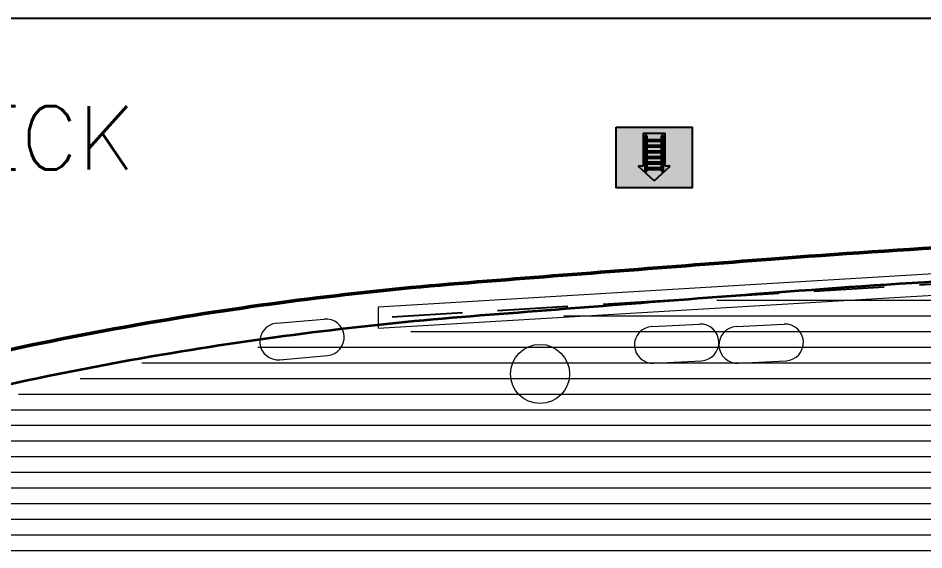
# Model space of a CAD drawing. Header units: millimetres. Extents: x -5000 to 92500, y -73000 to 27580.
# Drawn here: x 3945 to 10375, y -5773 to -2000 of the extents above; entities that cross this region are included whole.
import ezdxf
from ezdxf.enums import TextEntityAlignment as Align

# ---------------------------------------------------------------- set-up
doc = ezdxf.new("R2010")
doc.units = ezdxf.units.MM
doc.linetypes.add('DASHED_S', pattern=[750, 500, -250])
for name, color, linetype in [('axe', 141, 'Continuous'), ('dotted', 140, 'Continuous'), ('FIRE LINE', 1, 'Continuous'), ('HATCH', 1, 'Continuous'), ('INER2', 151, 'Continuous'), ('out line', 230, 'Continuous')]:
    doc.layers.add(name, color=color, linetype=linetype)
for name, color, linetype, lineweight in [('DASHED', 8, 'DASHED_S', 25), ('DETAIL', 9, 'Continuous', 13), ('HULL', 7, 'Continuous', 50), ('STRUCT', 7, 'Continuous', 35), ('SYM-LSA', 3, 'Continuous', 18), ('TEXT', 7, 'Continuous', 18)]:
    doc.layers.add(name, color=color, linetype=linetype, lineweight=lineweight)
doc.styles.add('ROMANS', font='romans.shx')
picture_1 = doc.add_image_def('image1.png', size_in_pixel=(1175, 900))

# ---------------------------------------------------------------- blocks, each defined once
blk = doc.blocks.new('LD')
at = {"layer": 'axe'}
h = blk.add_hatch(color=256, dxfattribs=at)
h.paths.add_polyline_path([(-2247.184147807518, -1012.7860581190057), (-2247.2716097643774, -1012.7860581190057), (-2247.2716097643774, -1012.225139303244), (-2247.64612401653, -1012.225139303244), (-2247.64612401653, -1012.7860581190059), (-2247.7335859733885, -1012.7860581190057), (-2247.4588668904535, -1013.0352998139039)])
h.paths.add_polyline_path([(-2247.585943628988, -1012.8387179220613), (-2247.585943628988, -1012.8660521801215, -1), (-2247.6160338227587, -1012.8660521801215), (-2247.6160338227587, -1012.2702745939005, -1), (-2247.585943628988, -1012.2702745939005), (-2247.585943628988, -1012.3302078614671), (-2247.331790151919, -1012.3302078614671), (-2247.331790151919, -1012.2702745939005, -1), (-2247.301699958148, -1012.2702745939005), (-2247.301699958148, -1012.8660521801215, -1), (-2247.331790151919, -1012.8660521801215), (-2247.331790151919, -1012.8387179220613)])
at = {"layer": 'FIRE LINE'}
h = blk.add_hatch(color=255, dxfattribs=at)
h.paths.add_polyline_path([(-2247.332094005239, -1012.8086277282904), (-2247.332094005239, -1012.7430339486966), (-2247.586247482308, -1012.7430339486966), (-2247.586247482308, -1012.8086277282904)])
h.paths.add_polyline_path([(-2247.586247482308, -1012.6473499753321), (-2247.586247482308, -1012.7129437549258), (-2247.332094005239, -1012.7129437549258), (-2247.332094005239, -1012.6473499753321)])
h.paths.add_polyline_path([(-2247.586247482308, -1012.5516660019673), (-2247.586247482308, -1012.6172597815611), (-2247.332094005239, -1012.6172597815611), (-2247.332094005239, -1012.5516660019673)])
h.paths.add_polyline_path([(-2247.586247482308, -1012.4559820286025), (-2247.586247482308, -1012.5215758081965), (-2247.332094005239, -1012.5215758081965), (-2247.332094005239, -1012.4559820286025)])
h.paths.add_polyline_path([(-2247.586247482308, -1012.360298055238), (-2247.586247482308, -1012.4258918348318), (-2247.332094005239, -1012.4258918348318), (-2247.332094005239, -1012.360298055238)])
at = {"layer": 'HATCH'}
h = blk.add_hatch(color=80, dxfattribs=at)
h.paths.add_polyline_path([(-2247.3020038114682, -1012.2702745939005, 1), (-2247.332094005239, -1012.2702745939005), (-2247.332094005239, -1012.8660521801215, 1), (-2247.3020038114682, -1012.8660521801215)])
h.paths.add_polyline_path([(-2247.586247482308, -1012.8086277282904), (-2247.586247482308, -1012.8387179220613), (-2247.332094005239, -1012.8387179220613), (-2247.332094005239, -1012.8086277282904)])
h.paths.add_polyline_path([(-2247.332094005239, -1012.7430339486966), (-2247.332094005239, -1012.7129437549258), (-2247.586247482308, -1012.7129437549258), (-2247.586247482308, -1012.7430339486966)])
h.paths.add_polyline_path([(-2247.332094005239, -1012.6473499753321), (-2247.332094005239, -1012.6172597815611), (-2247.586247482308, -1012.6172597815611), (-2247.586247482308, -1012.6473499753321)])
h.paths.add_polyline_path([(-2247.332094005239, -1012.5516660019673), (-2247.332094005239, -1012.5215758081965), (-2247.586247482308, -1012.5215758081965), (-2247.586247482308, -1012.5516660019673)])
h.paths.add_polyline_path([(-2247.586247482308, -1012.4258918348318), (-2247.586247482308, -1012.4559820286025), (-2247.332094005239, -1012.4559820286025), (-2247.332094005239, -1012.4258918348318)])
h.paths.add_polyline_path([(-2247.332094005239, -1012.360298055238), (-2247.332094005239, -1012.3302078614671), (-2247.586247482308, -1012.3302078614671), (-2247.586247482308, -1012.360298055238)])
h.paths.add_polyline_path([(-2247.586247482308, -1012.2702745939005, 1), (-2247.6163376760787, -1012.2702745939005), (-2247.6163376760787, -1012.8660521801215, 1), (-2247.586247482308, -1012.8660521801215)])
at = {"layer": 'INER2'}
blk.add_hatch(color=80, dxfattribs=at).paths.add_polyline_path([(-2246.813286983917, -1012.1227368799175), (-2248.109446604636, -1012.1227368799175), (-2248.109446604636, -1013.1547026981293), (-2246.813286983917, -1013.1547026981293)])
at = {"layer": 'out line'}
h = blk.add_hatch(color=8, dxfattribs=at)
h.paths.add_polyline_path([(-2247.64642786985, -1012.2251393032441), (-2247.64642786985, -1012.786058119006), (-2247.7338898267085, -1012.7860581190058), (-2247.4591707437735, -1013.035299813904), (-2247.184451660838, -1012.7860581190058), (-2247.2719136176975, -1012.7860581190058), (-2247.2719136176975, -1012.2251393032441)])
h.paths.add_polyline_path([(-2247.332094005239, -1012.3302078614672), (-2247.332094005239, -1012.2702745939006, -1), (-2247.3020038114682, -1012.2702745939006), (-2247.3020038114682, -1012.8660521801216, -1), (-2247.332094005239, -1012.8660521801216), (-2247.332094005239, -1012.8387179220614), (-2247.586247482308, -1012.8387179220614), (-2247.586247482308, -1012.8660521801216, -1), (-2247.6163376760787, -1012.8660521801216), (-2247.6163376760787, -1012.2702745939006, -1), (-2247.586247482308, -1012.2702745939006), (-2247.586247482308, -1012.3302078614672)])
at = {"layer": 'dotted', "color": 6}
for p, q in [((-2247.6468627182826, -1012.2240627464727), (-2247.6468627182826, -1012.7849815622346)), ((-2247.6468627182826, -1012.2240627464727), (-2247.27234846613, -1012.2240627464727)), ((-2247.6167725245114, -1012.2691980371292), (-2247.6167725245114, -1012.8649756233502)), ((-2247.5866823307406, -1012.2691980371292), (-2247.5866823307406, -1012.8649756233502)), ((-2247.3325288536716, -1012.8649756233502), (-2247.3325288536716, -1012.2691980371292)), ((-2247.302438659901, -1012.8649756233502), (-2247.302438659901, -1012.2691980371292)), ((-2247.27234846613, -1012.7849815622344), (-2247.27234846613, -1012.2240627464727)), ((-2247.5866823307406, -1012.3291313046958), (-2247.3325288536716, -1012.3291313046958)), ((-2247.5866823307406, -1012.3592214984667), (-2247.3325288536716, -1012.3592214984667)), ((-2247.5866823307406, -1012.4248152780605), (-2247.3325288536716, -1012.4248152780605)), ((-2247.5866823307406, -1012.4549054718314), (-2247.3325288536716, -1012.4549054718314)), ((-2247.5866823307406, -1012.5204992514252), (-2247.3325288536716, -1012.5204992514252)), ((-2247.5866823307406, -1012.550589445196), (-2247.3325288536716, -1012.550589445196)), ((-2247.5866823307406, -1012.6161832247898), (-2247.3325288536716, -1012.6161832247898)), ((-2247.5866823307406, -1012.6462734185608), (-2247.3325288536716, -1012.6462734185608)), ((-2247.5866823307406, -1012.7118671981546), (-2247.3325288536716, -1012.7118671981546)), ((-2247.6468627182826, -1012.7849815622346), (-2247.734324675141, -1012.7849815622344)), ((-2247.459605592206, -1013.0342232571326), (-2247.734324675141, -1012.7849815622344)), ((-2247.5866823307406, -1012.7419573919253), (-2247.3325288536716, -1012.7419573919253)), ((-2247.5866823307406, -1012.8075511715191), (-2247.3325288536716, -1012.8075511715191)), ((-2247.5866823307406, -1012.83764136529), (-2247.3325288536716, -1012.83764136529)), ((-2247.459605592206, -1013.0342232571326), (-2247.1848865092707, -1012.7849815622344)), ((-2247.1848865092707, -1012.7849815622344), (-2247.27234846613, -1012.7849815622344))]:
    blk.add_line(p, q, dxfattribs=at)
blk.add_lwpolyline([(-2248.107685402566, -1012.1216603231462), (-2246.8115257818467, -1012.1216603231462), (-2246.8115257818467, -1013.153626141358), (-2248.107685402566, -1013.153626141358)], close=True, dxfattribs=at)
for centre, start, end in [((-2247.601727427626, -1012.2691980371292), 0, 179.99999999999983), ((-2247.3174837567863, -1012.2691980371292), 0, 179.99999999999983), ((-2247.601727427626, -1012.8649756233502), 179.99999999999983, 0), ((-2247.3174837567863, -1012.8649756233502), 179.99999999999983, 0)]:
    blk.add_arc(centre, 0.01504509688555, start, end, dxfattribs=at)
blk = doc.blocks.new('FPR-EMBARKATION LADDER')
at = {"layer": 'dotted', "color": 1, "xscale": 0.45989954711139, "yscale": 0.45989954711139}
blk.add_blockref('LD', (1033.606059751016, 465.71184106444343), dxfattribs=at)

msp = doc.modelspace()

# ---------------------------------------------------------------- hatches: boundary and pattern name
at = {"layer": 'DETAIL'}
h = msp.add_hatch(dxfattribs=at)
h.set_pattern_fill('LINE', scale=35)
h.set_pattern_definition([(0, (0, 0), (0, 111.125), [])])
h.paths.add_polyline_path([(2950, -4920), (5000, -4400), (9300, -3960), (15000, -3710), (15000, -6160), (14230, -6160), (14230, -6520), (4000, -6520), (4000, -15480), (14230, -15480), (14230, -15840), (15000, -15840), (15000, -18290), (9300, -18040), (5000, -17600), (2950, -17080)])

# ---------------------------------------------------------------- linework, layer by layer
at = {"layer": 'DASHED'}
msp.add_line((6600, -4120), (14800, -3620), dxfattribs=at)
at = {"layer": 'DETAIL'}
for p, q in [((14900, -3550), (6500, -4050)), ((6500, -4200), (14900, -3700)), ((6500, -4050), (6500, -4200)), ((5779.316654767207, -4165.311165515175), (6118.022852118401, -4135.678212980971)), ((8443.42930478014, -4189.075273043206), (8782.963346596694, -4171.281047920605)), ((9043.42930478014, -4189.075273043206), (9382.963346596694, -4171.281047920605)), ((5801.977147881599, -4424.321787019029), (6140.683345232793, -4394.688834484825)), ((8457.036653403306, -4448.718952079395), (8796.57069521986, -4430.924726956794)), ((9057.036653403306, -4448.718952079395), (9396.57069521986, -4430.924726956794))]:
    msp.add_line(p, q, dxfattribs=at)
msp.add_circle((7650, -4525), 210, dxfattribs=at)
for centre, start, end in [((5790.646901324403, -4294.816476267102), 95, 275), ((6129.353098675597, -4265.183523732898), 275, 95), ((8789.767020908277, -4301.102887438699), 273, 93), ((9389.767020908277, -4301.102887438699), 273, 93), ((8450.232979091723, -4318.897112561301), 93, 273), ((9050.232979091723, -4318.897112561301), 93, 273)]:
    msp.add_arc(centre, 130, start, end, dxfattribs=at)
at = {"layer": 'HULL'}
for centre, radius, start, end in [((14892.473554833698, -76821.92548319703), 73326.26649293666, 92.1369877444598, 94.38193900162203), ((80780.48634814973, -936656.3244201916), 935681.4275635914, 94.38193900162204, 94.51403964165239), ((9093.90689293975, -28636.656657671676), 24836.3898554502, 94.51403964165233, 99.48765075611618), ((9059.815207656968, -28432.66269027321), 24629.566786764946, 99.48765075611588, 105.12759636087571)]:
    msp.add_arc(centre, radius, start, end, dxfattribs=at)
at = {"layer": 'STRUCT'}
for centre, radius, start, end in [((14892.473554833698, -76821.92548319703), 73086.26649293666, 92.1369877444598, 94.38193900162203), ((80780.48634814973, -936656.3244201916), 935441.4275635914, 94.38193900162204, 94.51403964165239), ((9093.90689293975, -28636.656657671676), 24596.3898554502, 94.51403964165233, 99.48765075611618), ((9059.815207656968, -28432.66269027321), 24389.566786764946, 99.48765075611588, 105.12759636087571)]:
    msp.add_arc(centre, radius, start, end, dxfattribs=at)

# ---------------------------------------------------------------- block references
at = {"layer": 'SYM-LSA', "xscale": 906.54, "yscale": 906.54}
msp.add_blockref('FPR-EMBARKATION LADDER', (8460, -2990), dxfattribs=at)

# ---------------------------------------------------------------- texts
at = {"layer": 'TEXT', "style": 'ROMANS'}
msp.add_text('POOP DECK', height=450, dxfattribs=at).set_placement((3000, -2850), align=Align.MIDDLE_CENTER)

# ---------------------------------------------------------------- pictures from other files: only their frames are drawn
at = {"layer": '0-REFERENCE-IMAGE'}
image = msp.add_image(picture_1, insert=(-5000, -20000), size_in_units=(23500, 18000), dxfattribs=dict(at, fade=50))

doc.saveas('drawing.dxf')
